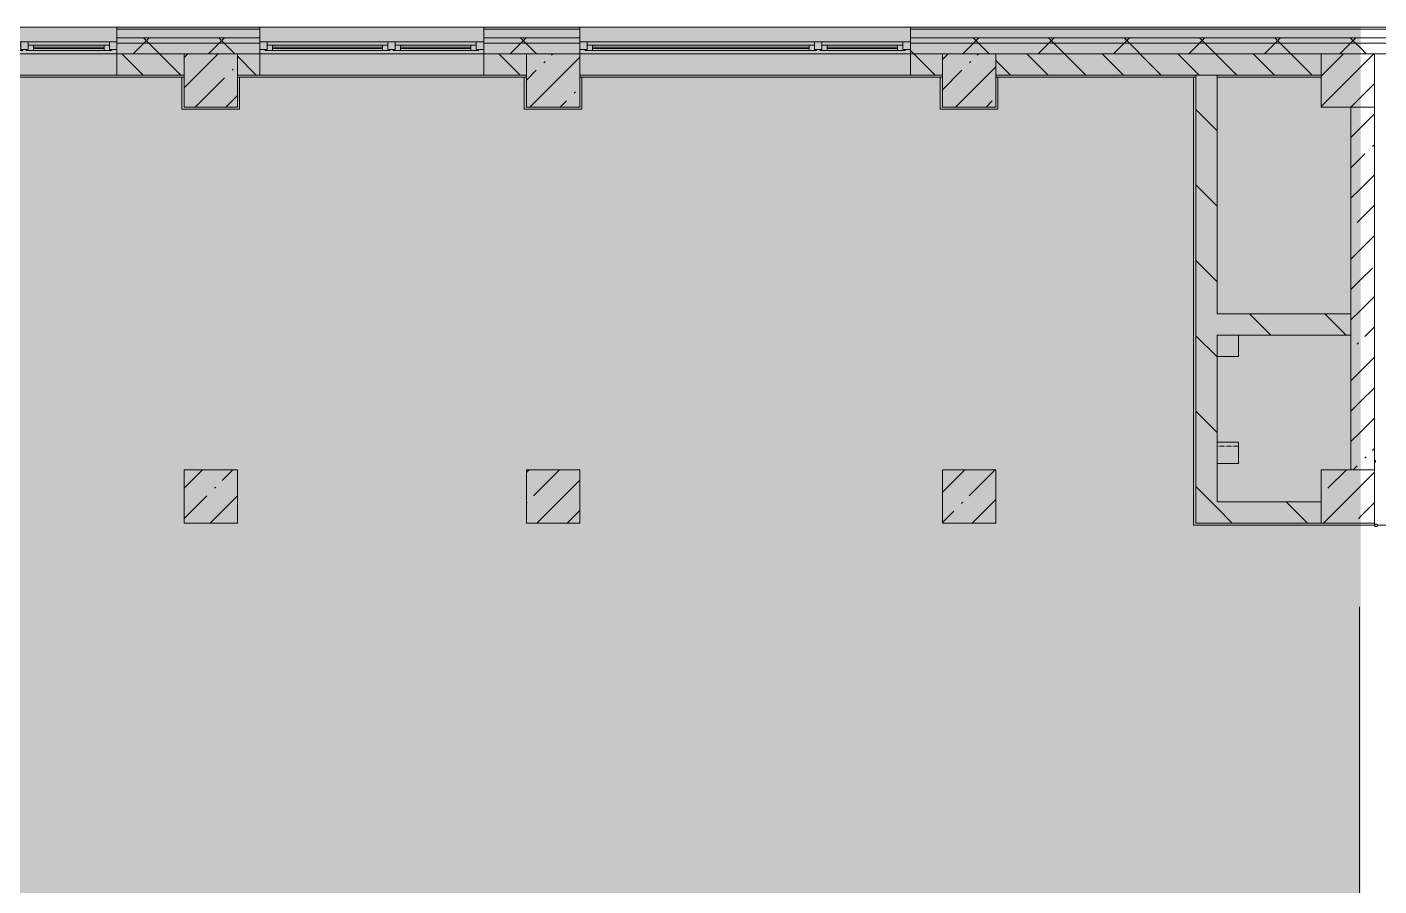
# Model space of a CAD drawing. Header units: millimetres. Extents: x 35316 to 242799, y -8553 to 29000.
# Drawn here: x 179995 to 192669, y 19298 to 27350 of the extents above; entities that cross this region are included whole.
import ezdxf

# ---------------------------------------------------------------- set-up
doc = ezdxf.new("R2010")
doc.units = ezdxf.units.MM
doc.linetypes.add('200_ШТРИХ__ш1_п0_6_', pattern=[1.6, 1, -0.6])
doc.layers.add('A-DETL-GENF-5', color=7, linetype='Continuous', lineweight=9, true_color=0xc0c0c0, transparency=0.4)
for name, color, linetype, lineweight in [('A-DETL-MBND-1', 7, '200_ШТРИХ__ш1_п0_6_', 9), ('A-WALL', 7, 'Continuous', 9), ('A-WALL-2', 7, 'Continuous', 5), ('I-WALL-5', 7, 'Continuous', 5), ('S-COLS-2', 7, 'Continuous', 5), ('Оси', 7, 'Continuous', 9)]:
    doc.layers.add(name, color=color, linetype=linetype, lineweight=lineweight)
for name, color, linetype, lineweight, true_color in [('A-FLOR-2', 7, 'Continuous', 5, 0xb7b7b7), ('A-FLOR-3', 7, 'Continuous', 5, 0xaaaaaa), ('A-GLAZ-3', 7, 'Continuous', 5, 0x737373), ('A-WALL-3', 7, 'Continuous', 5, 0x737373), ('A-WALL-4', 7, 'Continuous', 9, 0x737373), ('I-WALL-4', 7, 'Continuous', 5, 0x737373), ('S-COLS-3', 7, 'Continuous', 5, 0x737373)]:
    doc.layers.add(name, color=color, linetype=linetype, lineweight=lineweight, true_color=true_color)
pattern_1 = [(45, (107926.8, 0), (-285.1231, 285.1231), []), (45, (108211.92, 0), (-285.1231, 285.1231), [504.031, -100.806, 16.764, -84.042])]
pattern_2 = [(45, (-84450, -22950), (-285.1231, 285.1231), []), (45, (-84164.88, -22950), (-285.1231, 285.1231), [504.031, -100.806, 16.764, -84.042])]
pattern_3 = [(45, (107926.8, 0), (-353.5534, 353.5534), []), (135, (107926.8, 0), (-353.5534, -353.5534), [])]
pattern_4 = [(135, (107926.8, 0), (-353.5534, -353.5534), [])]

# ---------------------------------------------------------------- blocks, each defined once
blk = doc.blocks.new('BSC_Колонна _Прямоугольная - 500х500-23287078-3_3_2_птичка')
at = {"layer": 'S-COLS-2'}
h = blk.add_hatch(dxfattribs=at)
h.set_pattern_fill('FP_109', color=256, style=0, pattern_type=2)
h.set_pattern_definition(pattern_2)
h.paths.add_polyline_path([(-250, -250), (120, -250), (120, 250), (-250, 250)])
h = blk.add_hatch(dxfattribs=at)
h.set_pattern_fill('FP_109', color=256, style=0, pattern_type=2)
h.set_pattern_definition(pattern_2)
h.paths.add_polyline_path([(120, -250), (250, -250), (250, 250), (120, 250)])
for p, q in [((250, 250), (120, 250)), ((250, -250), (250, 250)), ((120, -250), (250, -250))]:
    blk.add_line(p, q, dxfattribs=at)
at = {"layer": 'S-COLS-3'}
for p, q in [((120, 250), (-250, 250)), ((-250, 250), (-250, -250)), ((-250, -250), (120, -250))]:
    blk.add_line(p, q, dxfattribs=at)
blk = doc.blocks.new('BSC_Колонна _Прямоугольная - 500х500-V139-3_3_2_птичка')
at = {"layer": 'S-COLS-2'}
h = blk.add_hatch(dxfattribs=at)
h.set_pattern_fill('FP_125', color=256, style=0, pattern_type=2)
h.set_pattern_definition([(45, (-77000, -22950), (-285.1231, 285.1231), []), (45, (-76714.88, -22950), (-285.1231, 285.1231), [504.031, -100.806, 16.764, -84.042])])
h.paths.add_polyline_path([(-250, -250), (250, -250), (250, 250), (-250, 250)])
at = {"layer": 'S-COLS-3'}
for p, q in [((250, 250), (-250, 250)), ((-250, 250), (-250, -250)), ((250, -250), (250, 250)), ((-250, -250), (250, -250))]:
    blk.add_line(p, q, dxfattribs=at)
blk = doc.blocks.new('BSC_Колонна _Прямоугольная - 500х500-V140-3_3_2_птичка')
at = {"layer": 'S-COLS-2'}
h = blk.add_hatch(dxfattribs=at)
h.set_pattern_fill('FP_126', color=256, style=0, pattern_type=2)
h.set_pattern_definition([(45, (-73790, -22950), (-285.1231, 285.1231), []), (45, (-73504.88, -22950), (-285.1231, 285.1231), [504.031, -100.806, 16.764, -84.042])])
h.paths.add_polyline_path([(-250, -250), (250, -250), (250, 250), (-250, 250)])
at = {"layer": 'S-COLS-3'}
for p, q in [((250, 250), (-250, 250)), ((-250, 250), (-250, -250)), ((250, -250), (250, 250)), ((-250, -250), (250, -250))]:
    blk.add_line(p, q, dxfattribs=at)
blk = doc.blocks.new('120_Окно_СКБ_2Ст - 120_Окно_СКБ_2Ст 3100х2500 _мал_створка слева_ 2-19089248-3_3_2_птичка')
at = {"layer": 'A-GLAZ-3'}
for p, q in [((-1550, -75), (-1550, -5)), ((-1550, -5), (-1480, -5)), ((1550, -5), (-1550, -5)), ((-1480, -75), (-1550, -75)), ((-1550, -75), (-1500, -75)), ((-1480, -75), (-1500, -75)), ((-1500, -75), (-1500, -85)), ((-1500, -85), (670, -85)), ((670, -85), (-1500, -85)), ((-1480, -5), (-1480, -75)), ((650, -35), (-1480, -35)), ((-1480, -35), (-1480, -75)), ((-1430, -85), (-1430, -35)), ((-1430, -55), (600, -55)), ((600, -65), (-1430, -65)), ((600, -85), (600, -35)), ((650, -75), (650, -5)), ((650, -5), (720, -5)), ((650, -75), (650, -35)), ((720, -75), (650, -75)), ((670, -75), (650, -75)), ((670, -75), (700, -75)), ((670, -85), (670, -75)), ((720, -75), (700, -75)), ((700, -75), (700, -85)), ((700, -85), (1500, -85)), ((1500, -85), (700, -85)), ((720, -5), (720, -75)), ((1480, -35), (720, -35)), ((720, -35), (720, -75)), ((770, -85), (770, -35)), ((770, -55), (1430, -55)), ((1430, -65), (770, -65)), ((1430, -85), (1430, -35)), ((1480, -75), (1480, -5)), ((1480, -5), (1550, -5)), ((1480, -75), (1480, -35)), ((1550, -75), (1480, -75)), ((1500, -75), (1480, -75)), ((1500, -75), (1550, -75)), ((1500, -85), (1500, -75)), ((1550, -5), (1550, -75))]:
    blk.add_line(p, q, dxfattribs=at)
blk = doc.blocks.new('120_Окно_СКБ_2Ст - 120_Окно_СКБ_2Ст 2100х2400 _мал створка справа_-19092174-3_3_2_птичка')
at = {"layer": 'A-GLAZ-3'}
for p, q in [((-1050, -75), (-1050, -5)), ((-1050, -5), (-980, -5)), ((1050, -5), (-1050, -5)), ((-980, -75), (-1050, -75)), ((-1050, -75), (-1000, -75)), ((-980, -75), (-1000, -75)), ((-1000, -75), (-1000, -85)), ((-1000, -85), (170, -85)), ((170, -85), (-1000, -85)), ((-980, -5), (-980, -75)), ((150, -35), (-980, -35)), ((-980, -35), (-980, -75)), ((-930, -85), (-930, -35)), ((-930, -55), (100, -55)), ((100, -65), (-930, -65)), ((100, -85), (100, -35)), ((150, -75), (150, -5)), ((150, -5), (220, -5)), ((150, -75), (150, -35)), ((220, -75), (150, -75)), ((170, -75), (150, -75)), ((170, -75), (200, -75)), ((170, -85), (170, -75)), ((220, -75), (200, -75)), ((200, -75), (200, -85)), ((200, -85), (1000, -85)), ((1000, -85), (200, -85)), ((220, -5), (220, -75)), ((980, -35), (220, -35)), ((220, -35), (220, -75)), ((270, -85), (270, -35)), ((270, -55), (930, -55)), ((930, -65), (270, -65)), ((930, -85), (930, -35)), ((980, -75), (980, -5)), ((980, -5), (1050, -5)), ((980, -75), (980, -35)), ((1050, -75), (980, -75)), ((1000, -75), (980, -75)), ((1000, -75), (1050, -75)), ((1000, -85), (1000, -75)), ((1050, -5), (1050, -75))]:
    blk.add_line(p, q, dxfattribs=at)
blk = doc.blocks.new('BSC_Колонна _Прямоугольная - 500х500-V216-3_3_2_птичка')
at = {"layer": 'S-COLS-2'}
h = blk.add_hatch(dxfattribs=at)
h.set_pattern_fill('FP_157', color=256, style=0, pattern_type=2)
h.set_pattern_definition([(45, (-80900, -22950), (-285.1231, 285.1231), []), (45, (-80614.88, -22950), (-285.1231, 285.1231), [504.031, -100.806, 16.764, -84.042])])
h.paths.add_polyline_path([(-250, -250), (250, -250), (250, 250), (-250, 250)])
at = {"layer": 'S-COLS-3'}
for p, q in [((250, 250), (-250, 250)), ((-250, 250), (-250, -250)), ((250, -250), (250, 250)), ((-250, -250), (250, -250))]:
    blk.add_line(p, q, dxfattribs=at)

msp = doc.modelspace()

# ---------------------------------------------------------------- hatches: boundary and pattern name
at = {"layer": 'A-DETL-GENF-5'}
msp.add_hatch(color=256, dxfattribs=at).paths.add_polyline_path([(183776.8, -251.7), (183776.8, 3288.3), (192496.8, 3288.3), (192496.8, 27348.3), (149836.8, 27348.3), (149836.8, 23888.3), (146236.9, 23888.3), (146236.9, -251.7), (181954.2, -251.7)])
at = {"layer": 'A-WALL-2'}
h = msp.add_hatch(dxfattribs=at)
h.set_pattern_fill('FP_112', color=256, style=0, pattern_type=2)
h.set_pattern_definition(pattern_3)
h.paths.add_polyline_path([(192443, 27200), (192496.8, 27200), (192496.8, 27250), (188276.8, 27250), (188276.8, 27200), (192021.5, 27200)])
h.paths.add_polyline_path([(184276.8, 27200), (185176.8, 27200), (185176.8, 27250), (184276.8, 27250)])
h.paths.add_polyline_path([(171357, 27200), (175036.8, 27200), (175036.8, 27250), (170786.8, 27250), (170786.8, 27200)])
h.paths.add_polyline_path([(178736.8, 27200), (178736.8, 27250), (177536.8, 27250), (177536.8, 27200), (177715.3, 27200)])
h.paths.add_polyline_path([(169237.6, 27200), (169886.8, 27200), (169886.8, 27250), (167786.8, 27250), (167786.8, 27200), (168177.9, 27200)])
h.paths.add_polyline_path([(180836.8, 27200), (182176.8, 27200), (182176.8, 27250), (180836.8, 27250)])
h.paths.add_polyline_path([(165786.8, 27200), (166886.8, 27200), (166886.8, 27250), (165786.8, 27250)])
h.paths.add_polyline_path([(162686.8, 27200), (162686.8, 27250), (161186.8, 27250), (161186.8, 27200), (161819.6, 27200)])
h.paths.add_polyline_path([(158640.4, 27200), (158686.8, 27200), (158686.8, 27250), (157587.1, 27250), (157587.1, 27200)])
h.paths.add_polyline_path([(150162.7, 27200), (152486.8, 27200), (152486.8, 27250), (149986.8, 27250), (149986.8, 27200), (150086.8, 27200)])
h.paths.add_polyline_path([(155586.8, 27200), (156687.1, 27200), (156687.1, 27250), (155586.8, 27250)])
h = msp.add_hatch(dxfattribs=at)
h.set_pattern_fill('FP_112', color=256, style=0, pattern_type=2)
h.set_pattern_definition(pattern_3)
h.paths.add_polyline_path([(192406.8, 27100), (192496.8, 27100), (192496.8, 27200), (188276.8, 27200), (188276.8, 27100), (192021.5, 27100)])
h.paths.add_polyline_path([(175036.8, 27100), (175036.8, 27200), (170786.8, 27200), (170786.8, 27100), (174536.2, 27100)])
h.paths.add_polyline_path([(182176.8, 27100), (182176.8, 27200), (180836.8, 27200), (180836.8, 27100), (181954.2, 27100)])
h.paths.add_polyline_path([(177536.8, 27100), (178736.8, 27100), (178736.8, 27200), (177536.8, 27200)])
h.paths.add_polyline_path([(185133.3, 27100), (185176.8, 27100), (185176.8, 27200), (184276.8, 27200), (184276.8, 27100)])
h.paths.add_polyline_path([(169237.6, 27100), (169886.8, 27100), (169886.8, 27200), (167786.8, 27200), (167786.8, 27100), (168177.9, 27100)])
h.paths.add_polyline_path([(166886.8, 27100), (166886.8, 27200), (165786.8, 27200), (165786.8, 27100), (166058.4, 27100)])
h.paths.add_polyline_path([(161819.6, 27100), (162686.8, 27100), (162686.8, 27200), (161186.8, 27200), (161186.8, 27100)])
h.paths.add_polyline_path([(158686.8, 27100), (158686.8, 27200), (157587.1, 27200), (157587.1, 27100), (158640.4, 27100)])
h.paths.add_polyline_path([(150162.7, 27100), (152486.8, 27100), (152486.8, 27200), (150086.8, 27200), (150086.8, 27100)])
h.paths.add_polyline_path([(155586.8, 27100), (156687.1, 27100), (156687.1, 27200), (155586.8, 27200)])
h = msp.add_hatch(dxfattribs=at)
h.set_pattern_fill('FP_112', color=256, style=0, pattern_type=2)
h.set_pattern_definition(pattern_3)
h.paths.add_polyline_path([(201136.8, 27200), (201136.8, 27250), (192496.8, 27250), (192496.8, 27200), (201086.8, 27200)])
h = msp.add_hatch(dxfattribs=at)
h.set_pattern_fill('FP_112', color=256, style=0, pattern_type=2)
h.set_pattern_definition(pattern_3)
h.paths.add_polyline_path([(201086.8, 27100), (201086.8, 27200), (192496.8, 27200), (192496.8, 27100), (201029.1, 27100)])
h = msp.add_hatch(dxfattribs=at)
h.set_pattern_fill('FP_110', color=256, style=0, pattern_type=2)
h.set_pattern_definition([(135, (107926.8, 0), (-176.7767, -176.7767), [])])
h.paths.add_polyline_path([(190951.9, 26900), (192126.8, 26900), (192126.8, 27100), (189076.8, 27100), (189076.8, 26900), (190431.9, 26900)])
h.paths.add_polyline_path([(188312.5, 26900), (188576.8, 26900), (188576.8, 27100), (188276.8, 27100), (188276.8, 26900)])
h.paths.add_polyline_path([(175036.8, 26900), (175036.8, 27100), (174686.8, 27100), (174686.8, 26900)])
h.paths.add_polyline_path([(173476.4, 26900), (174086.8, 26900), (174086.8, 27100), (170786.8, 27100), (170786.8, 26900), (171357, 26900)])
h.paths.add_polyline_path([(177715.3, 26900), (178236.8, 26900), (178236.8, 27100), (177536.8, 27100), (177536.8, 26900)])
h.paths.add_polyline_path([(181466.8, 26900), (181466.8, 27100), (180836.8, 27100), (180836.8, 26900)])
h.paths.add_polyline_path([(182176.8, 26900), (182176.8, 27100), (181966.8, 27100), (181966.8, 26900)])
h.paths.add_polyline_path([(184676.8, 26900), (184676.8, 27100), (184276.8, 27100), (184276.8, 26900)])
h.paths.add_polyline_path([(166886.8, 26900), (166886.8, 27100), (165786.8, 27100), (165786.8, 26900)])
h.paths.add_polyline_path([(169886.8, 26900), (169886.8, 27100), (168686.8, 27100), (168686.8, 26900)])
h.paths.add_polyline_path([(162086.8, 26900), (162086.8, 27100), (161186.8, 27100), (161186.8, 26900)])
h.paths.add_polyline_path([(167786.8, 26900), (168086.8, 26900), (168086.8, 27100), (167786.8, 27100), (167786.8, 26945.6)])
h.paths.add_polyline_path([(156086.8, 26900), (156086.8, 27100), (155586.8, 27100), (155586.8, 26900)])
h.paths.add_polyline_path([(152486.8, 26900), (152486.8, 27100), (150686.8, 27100), (150686.8, 26900)])
h.paths.add_polyline_path([(157587.1, 26900), (158686.8, 26900), (158686.8, 27100), (157587.1, 27100), (157587.1, 26945.6)])
at = {"layer": 'I-WALL-5'}
h = msp.add_hatch(dxfattribs=at)
h.set_pattern_fill('FP_111', color=256, style=0, pattern_type=2)
h.set_pattern_definition(pattern_4)
h.paths.add_polyline_path([(191151.9, 24259.9), (191151.9, 26900), (190951.9, 26900), (190951.9, 24259.9)])
h = msp.add_hatch(dxfattribs=at)
h.set_pattern_fill('FP_108', color=256, style=0, pattern_type=2)
h.set_pattern_definition(pattern_1)
h.paths.add_polyline_path([(192496.8, 23200), (192496.8, 26600), (192406.8, 26600), (192406.8, 23200)])
h = msp.add_hatch(dxfattribs=at)
h.set_pattern_fill('FP_108', color=256, style=0, pattern_type=2)
h.set_pattern_definition(pattern_1)
h.paths.add_polyline_path([(192496.8, 23200), (192626.8, 23200), (192626.8, 26600), (192496.8, 26600), (192496.8, 23395.3)])
h = msp.add_hatch(dxfattribs=at)
h.set_pattern_fill('FP_111', color=256, style=0, pattern_type=2)
h.set_pattern_definition(pattern_4)
h.paths.add_polyline_path([(191450, 24460), (192406.8, 24460), (192406.8, 24660), (191151.9, 24660), (191151.9, 24460)])
h = msp.add_hatch(dxfattribs=at)
h.set_pattern_fill('FP_111', color=256, style=0, pattern_type=2)
h.set_pattern_definition(pattern_4)
h.paths.add_polyline_path([(190951.9, 22700), (191151.9, 22700), (191151.9, 24259.9), (190951.9, 24259.9), (190951.9, 23085.7)])
h = msp.add_hatch(dxfattribs=at)
h.set_pattern_fill('FP_111', color=256, style=0, pattern_type=2)
h.set_pattern_definition(pattern_4)
h.paths.add_polyline_path([(191151.9, 22700), (192126.8, 22700), (192126.8, 22900), (191151.9, 22900)])
at = {"layer": 'S-COLS-2'}
h = msp.add_hatch(dxfattribs=at)
h.set_pattern_fill('FP_108', color=256, style=0, pattern_type=2)
h.set_pattern_definition(pattern_1)
h.paths.add_polyline_path([(181466.8, 26600), (181966.8, 26600), (181966.8, 27100), (181466.8, 27100), (181466.8, 26900)])
h = msp.add_hatch(dxfattribs=at)
h.set_pattern_fill('FP_108', color=256, style=0, pattern_type=2)
h.set_pattern_definition(pattern_1)
h.paths.add_polyline_path([(184676.8, 26600), (185176.8, 26600), (185176.8, 27100), (184676.8, 27100), (184676.8, 26714.1)])
h = msp.add_hatch(dxfattribs=at)
h.set_pattern_fill('FP_108', color=256, style=0, pattern_type=2)
h.set_pattern_definition(pattern_1)
h.paths.add_polyline_path([(189076.8, 26600), (189076.8, 27100), (188576.8, 27100), (188576.8, 26600)])
h = msp.add_hatch(dxfattribs=at)
h.set_pattern_fill('FP_108', color=256, style=0, pattern_type=2)
h.set_pattern_definition(pattern_1)
h.paths.add_polyline_path([(192225.6, 26600), (192496.8, 26600), (192496.8, 27100), (192126.8, 27100), (192126.8, 26600)])
h = msp.add_hatch(dxfattribs=at)
h.set_pattern_fill('FP_108', color=256, style=0, pattern_type=2)
h.set_pattern_definition(pattern_1)
h.paths.add_polyline_path([(192551.4, 26600), (192626.8, 26600), (192626.8, 27100), (192496.8, 27100), (192496.8, 26600)])

# ---------------------------------------------------------------- linework, layer by layer
at = {"layer": 'A-DETL-MBND-1'}
for p, q in [((191351.9, 23420), (191151.9, 23420)), ((192636.8, 23290.5), (192626.8, 23290.5)), ((192626.8, 23270.5), (192636.8, 23270.5)), ((192636.8, 23270.5), (192636.8, 23290.5))]:
    msp.add_line(p, q, dxfattribs=at)
at = {"layer": 'A-FLOR-2'}
for p, q in [((181446.8, 26580), (181446.8, 26880)), ((181986.8, 26880), (181986.8, 26580)), ((184656.8, 26580), (184656.8, 26880)), ((185196.8, 26880), (185196.8, 26580)), ((188556.8, 26580), (188556.8, 26880)), ((189096.9, 26880), (189096.9, 26580)), ((190931.9, 22680), (190931.9, 26880)), ((181986.8, 26580), (181446.8, 26580)), ((185196.8, 26580), (184656.8, 26580)), ((189096.9, 26580), (188556.8, 26580)), ((191151.9, 24459.9), (191351.9, 24459.9)), ((191351.9, 24459.9), (191351.9, 24259.9)), ((191351.9, 24259.9), (191151.9, 24259.9)), ((191151.9, 23459.9), (191351.9, 23459.9)), ((191351.9, 23459.9), (191351.9, 23259.9)), ((191351.9, 23259.9), (191151.9, 23259.9)), ((192631.4, 22680), (190931.9, 22680))]:
    msp.add_line(p, q, dxfattribs=at)
at = {"layer": 'A-FLOR-3'}
for p, q in [((192626.8, 22680), (192626.8, 22700)), ((192916.8, 22680), (192651.4, 22680))]:
    msp.add_line(p, q, dxfattribs=at)
at = {"layer": 'A-WALL'}
for p, q in [((201216.8, 27330), (188276.8, 27330)), ((201136.8, 27250), (188276.8, 27250)), ((201086.8, 27200), (188276.8, 27200))]:
    msp.add_line(p, q, dxfattribs=at)
at = {"layer": 'A-WALL-2'}
for p, q in [((184276.8, 27350), (149836.8, 27350)), ((201236.8, 27350), (184276.8, 27350)), ((188576.8, 27100), (200736.8, 27100)), ((192651.4, 22689), (192631.4, 22689)), ((192631.4, 22689), (192631.4, 22669)), ((192651.4, 22669), (192651.4, 22689)), ((192631.4, 22669), (192651.4, 22669))]:
    msp.add_line(p, q, dxfattribs=at)
at = {"layer": 'A-WALL-3'}
for p, q in [((180836.8, 27348.3), (180836.8, 26900)), ((182176.8, 26900), (182176.8, 27348.3)), ((184276.8, 27348.3), (184276.8, 26900)), ((185176.8, 27100), (185176.8, 27348.3)), ((188276.8, 27348.3), (188276.8, 26900)), ((188576.8, 27100), (161186.8, 27100)), ((181466.8, 26900), (181466.8, 27100)), ((181966.8, 27100), (181966.8, 26900)), ((184676.8, 26900), (184676.8, 27100)), ((188576.8, 26900), (188576.8, 27100)), ((189076.8, 27100), (189076.8, 26900)), ((192126.8, 26900), (192126.8, 27100)), ((180836.8, 26900), (181466.8, 26900)), ((181966.8, 26900), (182176.8, 26900)), ((184276.8, 26900), (184676.8, 26900)), ((188276.8, 26900), (188576.8, 26900)), ((189076.8, 26900), (190951.9, 26900)), ((191151.9, 26900), (192126.8, 26900))]:
    msp.add_line(p, q, dxfattribs=at)
at = {"layer": 'A-WALL-4'}
for p, q in [((182176.8, 27330), (180836.8, 27330)), ((185176.8, 27330), (184276.8, 27330)), ((182176.8, 27250), (180836.8, 27250)), ((182176.8, 27200), (180836.8, 27200)), ((185176.8, 27250), (184276.8, 27250)), ((185176.8, 27200), (184276.8, 27200)), ((191151.9, 26900), (190951.9, 26900))]:
    msp.add_line(p, q, dxfattribs=at)
at = {"layer": 'I-WALL-4'}
for p, q in [((178736.8, 27100), (180836.8, 27100)), ((182176.8, 27100), (184276.8, 27100)), ((185176.8, 27100), (188276.8, 27100)), ((180836.8, 26900), (178736.8, 26900)), ((181466.8, 26880), (178736.8, 26880)), ((184676.8, 26880), (181966.8, 26880)), ((184276.8, 26900), (182176.8, 26900)), ((188276.8, 26900), (185176.8, 26900)), ((188576.8, 26880), (185176.8, 26880)), ((190951.9, 26880), (189076.8, 26880)), ((190951.9, 26900), (190951.9, 22700)), ((191151.9, 24660), (191151.9, 26900)), ((192126.8, 26880), (191151.9, 26880)), ((192406.8, 26600), (192406.8, 23200)), ((192406.8, 24660), (191151.9, 24660)), ((191151.9, 24460), (192406.8, 24460)), ((191151.9, 22900), (191151.9, 24460)), ((192126.8, 22900), (191151.9, 22900)), ((190951.9, 22700), (192126.8, 22700))]:
    msp.add_line(p, q, dxfattribs=at)
at = {"layer": 'I-WALL-5'}
for p, q in [((192626.8, 26600), (192406.8, 26600)), ((192626.8, 23200), (192626.8, 26600))]:
    msp.add_line(p, q, dxfattribs=at)
at = {"layer": 'S-COLS-2'}
for p, q in [((192626.8, 27100), (192496.8, 27100)), ((192626.8, 26600), (192626.8, 27100)), ((192496.8, 26600), (192626.8, 26600))]:
    msp.add_line(p, q, dxfattribs=at)
at = {"layer": 'S-COLS-3'}
for p, q in [((181966.8, 27100), (181466.8, 27100)), ((181466.8, 27100), (181466.8, 26900)), ((181966.8, 26900), (181966.8, 27100)), ((185176.8, 27100), (184676.8, 27100)), ((184676.8, 27100), (184676.8, 26900)), ((185176.8, 26600), (185176.8, 27100)), ((189076.8, 27100), (188576.8, 27100)), ((188576.8, 27100), (188576.8, 26900)), ((189076.8, 26900), (189076.8, 27100)), ((192496.8, 27100), (192126.8, 27100)), ((192126.8, 27100), (192126.8, 26900)), ((181466.8, 26900), (181466.8, 26600)), ((181966.8, 26600), (181966.8, 26900)), ((184676.8, 26900), (184676.8, 26600)), ((188576.8, 26900), (188576.8, 26600)), ((189076.8, 26600), (189076.8, 26900)), ((192126.8, 26900), (192126.8, 26600)), ((181466.8, 26600), (181966.8, 26600)), ((184676.8, 26600), (185176.8, 26600)), ((188576.8, 26600), (189076.8, 26600)), ((192126.8, 26600), (192496.8, 26600))]:
    msp.add_line(p, q, dxfattribs=at)
at = {"layer": 'Оси'}
msp.add_line((192486.8, 10029.8), (192486.8, 21915.1), dxfattribs=at)

# ---------------------------------------------------------------- block references
at = {"layer": 'A-GLAZ-3'}
for name, p in [('120_Окно_СКБ_2Ст - 120_Окно_СКБ_2Ст 2100х2400 _мал створка справа_-19092174-3_3_2_птичка', (179786.8, 27215)), ('120_Окно_СКБ_2Ст - 120_Окно_СКБ_2Ст 2100х2400 _мал створка справа_-19092174-3_3_2_птичка', (183226.8, 27215)), ('120_Окно_СКБ_2Ст - 120_Окно_СКБ_2Ст 3100х2500 _мал_створка слева_ 2-19089248-3_3_2_птичка', (186726.8, 27215))]:
    msp.add_blockref(name, p, dxfattribs=at)
at = {"layer": 'S-COLS-2'}
msp.add_blockref('BSC_Колонна _Прямоугольная - 500х500-23287078-3_3_2_птичка', (192376.8, 22950), dxfattribs=at)
at = {"layer": 'S-COLS-3'}
for name, p in [('BSC_Колонна _Прямоугольная - 500х500-V140-3_3_2_птичка', (181716.8, 22950)), ('BSC_Колонна _Прямоугольная - 500х500-V139-3_3_2_птичка', (184926.8, 22950)), ('BSC_Колонна _Прямоугольная - 500х500-V216-3_3_2_птичка', (188826.8, 22950))]:
    msp.add_blockref(name, p, dxfattribs=at)

doc.saveas('drawing.dxf')
